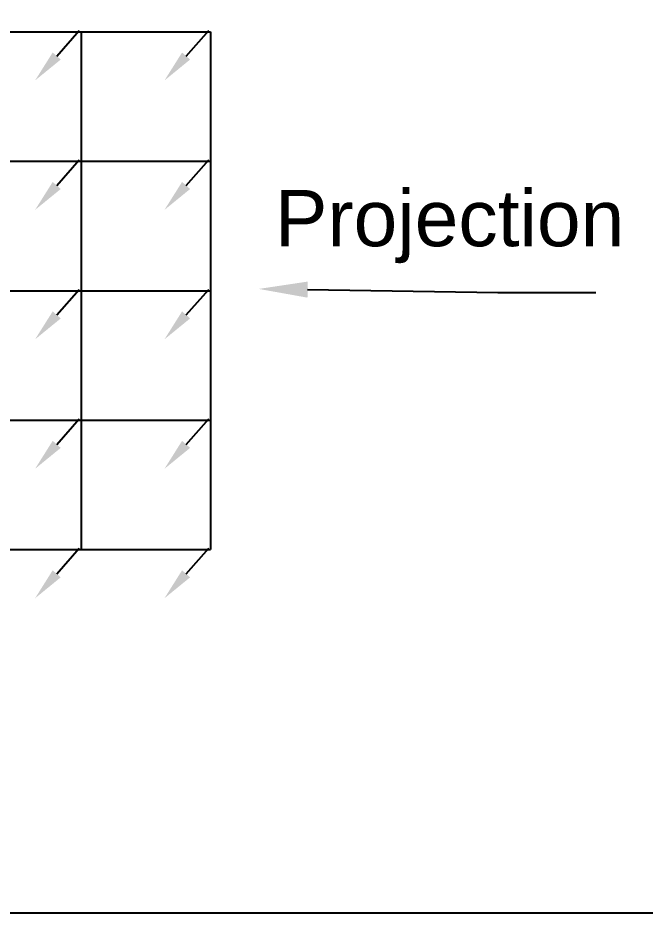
# Model space of a CAD drawing. Header units: inches. Extents: x -128 to 157, y -44 to 110.
# Drawn here: x 22.685 to 24.995, y 9.638 to 12.934 of the extents above; entities that cross this region are included whole.
import ezdxf
from ezdxf import colors
from ezdxf.entities.mleader import LeaderData, LeaderLine
from ezdxf.math import Vec2, Vec3

# ---------------------------------------------------------------- set-up
doc = ezdxf.new("R2010")
doc.units = ezdxf.units.IN
doc.header["$MEASUREMENT"] = 0
doc.styles.get("Standard").update_dxf_attribs({"font": 'arial.ttf'})

msp = doc.modelspace()

# ---------------------------------------------------------------- linework, layer by layer
at = {"ltscale": 0.1}
for p, q in [((21.48834, 12.88277), (23.39447, 12.88277)), ((22.91794, 12.88277), (22.91794, 10.97663)), ((23.39447, 12.88277), (23.39447, 10.97663)), ((21.48834, 12.40623), (23.39447, 12.40623)), ((21.48834, 11.9297), (23.39447, 11.9297)), ((21.48834, 11.45316), (23.39447, 11.45316)), ((21.48834, 10.97663), (23.39447, 10.97663))]:
    msp.add_line(p, q, dxfattribs=at)
msp.add_lwpolyline([(16.68434, 14.65092), (27.32018, 14.65092), (27.32018, 9.63848), (16.68434, 9.63848)], close=True, dxfattribs=at)

# ---------------------------------------------------------------- texts
at = {"insert": (23.63229, 12.30039), "char_height": 0.207083, "attachment_point": 1}
msp.add_mtext_dynamic_manual_height_columns('Projection', width=2.5942641, gutter_width=1, heights=[0], dxfattribs=at)

# ---------------------------------------------------------------- leaders
at = {"color": 1, "ltscale": 0.1}
ml = msp.add_multileader_mtext('Standard', dxfattribs=at)
ml.set_content('', color=1)
ml.set_leader_properties()
ml.build(insert=Vec2(0, 0))
ml.multileader.update_dxf_attribs({"dogleg_length": 0, "arrow_head_size": 0.12})
ctx = ml.context
ctx.base_point, ctx.char_height, ctx.arrow_head_size, ctx.landing_gap_size, ctx.plane_origin, ctx.plane_x_axis, ctx.plane_y_axis = Vec3(22.91138, 12.88772), 0.18, 0.12, 0.09, Vec3(22.74863, 12.70374), Vec3(-1, 0), Vec3(0, -1)
ctx.text_align_type = 2
notes = []
notes.append((ctx, [(0, (1, 1, 0), (22.91138, 12.88772), (-1, 0), 0, [(0, [(22.74863, 12.70374)], 0, [])])]))
ctx.mtext.insert, ctx.mtext.text_direction, ctx.mtext.rotation, ctx.mtext.alignment, ctx.mtext.flow_direction = Vec3(23.00138, 12.79772), Vec3(-1, 0), 3.1415927, 3, 5
ml = msp.add_multileader_mtext('Standard', dxfattribs=at)
ml.set_content('', color=1)
ml.set_leader_properties()
ml.build(insert=Vec2(0, 0))
ml.multileader.update_dxf_attribs({"dogleg_length": 0, "arrow_head_size": 0.12})
ctx = ml.context
ctx.base_point, ctx.char_height, ctx.arrow_head_size, ctx.landing_gap_size, ctx.plane_origin, ctx.plane_x_axis, ctx.plane_y_axis = Vec3(23.38791, 12.88772), 0.18, 0.12, 0.09, Vec3(23.22516, 12.70374), Vec3(-1, 0), Vec3(0, -1)
ctx.text_align_type = 2
notes.append((ctx, [(0, (1, 1, 0), (23.38791, 12.88772), (-1, 0), 0, [(0, [(23.22516, 12.70374)], 0, [])])]))
ctx.mtext.insert, ctx.mtext.text_direction, ctx.mtext.rotation, ctx.mtext.alignment, ctx.mtext.flow_direction = Vec3(23.47791, 12.79772), Vec3(-1, 0), 3.1415927, 3, 5
ml = msp.add_multileader_mtext('Standard', dxfattribs=at)
ml.set_content('', color=1)
ml.set_leader_properties()
ml.build(insert=Vec2(0, 0))
ml.multileader.update_dxf_attribs({"dogleg_length": 0, "arrow_head_size": 0.12})
ctx = ml.context
ctx.base_point, ctx.char_height, ctx.arrow_head_size, ctx.landing_gap_size, ctx.plane_origin, ctx.plane_x_axis, ctx.plane_y_axis = Vec3(22.91138, 12.41119), 0.18, 0.12, 0.09, Vec3(22.74863, 12.2272), Vec3(-1, 0), Vec3(0, -1)
ctx.text_align_type = 2
notes.append((ctx, [(0, (1, 1, 0), (22.91138, 12.41119), (-1, 0), 0, [(0, [(22.74863, 12.2272)], 0, [])])]))
ctx.mtext.insert, ctx.mtext.text_direction, ctx.mtext.rotation, ctx.mtext.alignment, ctx.mtext.flow_direction = Vec3(23.00138, 12.32119), Vec3(-1, 0), 3.1415927, 3, 5
ml = msp.add_multileader_mtext('Standard', dxfattribs=at)
ml.set_content('', color=1)
ml.set_leader_properties()
ml.build(insert=Vec2(0, 0))
ml.multileader.update_dxf_attribs({"dogleg_length": 0, "arrow_head_size": 0.12})
ctx = ml.context
ctx.base_point, ctx.char_height, ctx.arrow_head_size, ctx.landing_gap_size, ctx.plane_origin, ctx.plane_x_axis, ctx.plane_y_axis = Vec3(23.38791, 12.41119), 0.18, 0.12, 0.09, Vec3(23.22516, 12.2272), Vec3(-1, 0), Vec3(0, -1)
ctx.text_align_type = 2
notes.append((ctx, [(0, (1, 1, 0), (23.38791, 12.41119), (-1, 0), 0, [(0, [(23.22516, 12.2272)], 0, [])])]))
ctx.mtext.insert, ctx.mtext.text_direction, ctx.mtext.rotation, ctx.mtext.alignment, ctx.mtext.flow_direction = Vec3(23.47791, 12.32119), Vec3(-1, 0), 3.1415927, 3, 5
at = {"ltscale": 0.1}
ml = msp.add_multileader_mtext('Standard', dxfattribs=at)
ml.set_content('', color=256)
ml.set_leader_properties()
ml.build(insert=Vec2(0, 0))
ml.multileader.update_dxf_attribs({"dogleg_length": 0.36, "arrow_head_size": 0.18})
ctx = ml.context
ctx.base_point, ctx.char_height, ctx.arrow_head_size, ctx.landing_gap_size, ctx.plane_origin, ctx.plane_x_axis, ctx.plane_y_axis = Vec3(24.99331, 11.92365), 0.18, 0.18, 0.09, Vec3(23.57225, 11.93622), Vec3(-1, 0), Vec3(0, -1)
ctx.text_align_type = 2
notes.append((ctx, [(0, (1, 1, 0), (24.45331, 11.92365), (1, 0), 0.36, [(0, [(23.57225, 11.93622)], 0, [])])]))
ctx.mtext.insert, ctx.mtext.text_direction, ctx.mtext.rotation, ctx.mtext.alignment, ctx.mtext.flow_direction = Vec3(24.90331, 11.83365), Vec3(-1, 0), 3.1415927, 3, 5
at = {"color": 1, "ltscale": 0.1}
ml = msp.add_multileader_mtext('Standard', dxfattribs=at)
ml.set_content('', color=1)
ml.set_leader_properties()
ml.build(insert=Vec2(0, 0))
ml.multileader.update_dxf_attribs({"dogleg_length": 0, "arrow_head_size": 0.12})
ctx = ml.context
ctx.base_point, ctx.char_height, ctx.arrow_head_size, ctx.landing_gap_size, ctx.plane_origin, ctx.plane_x_axis, ctx.plane_y_axis = Vec3(22.91138, 11.93465), 0.18, 0.12, 0.09, Vec3(22.74863, 11.75067), Vec3(-1, 0), Vec3(0, -1)
ctx.text_align_type = 2
notes.append((ctx, [(0, (1, 1, 0), (22.91138, 11.93465), (-1, 0), 0, [(0, [(22.74863, 11.75067)], 0, [])])]))
ctx.mtext.insert, ctx.mtext.text_direction, ctx.mtext.rotation, ctx.mtext.alignment, ctx.mtext.flow_direction = Vec3(23.00138, 11.84465), Vec3(-1, 0), 3.1415927, 3, 5
ml = msp.add_multileader_mtext('Standard', dxfattribs=at)
ml.set_content('', color=1)
ml.set_leader_properties()
ml.build(insert=Vec2(0, 0))
ml.multileader.update_dxf_attribs({"dogleg_length": 0, "arrow_head_size": 0.12})
ctx = ml.context
ctx.base_point, ctx.char_height, ctx.arrow_head_size, ctx.landing_gap_size, ctx.plane_origin, ctx.plane_x_axis, ctx.plane_y_axis = Vec3(23.38791, 11.93465), 0.18, 0.12, 0.09, Vec3(23.22516, 11.75067), Vec3(-1, 0), Vec3(0, -1)
ctx.text_align_type = 2
notes.append((ctx, [(0, (1, 1, 0), (23.38791, 11.93465), (-1, 0), 0, [(0, [(23.22516, 11.75067)], 0, [])])]))
ctx.mtext.insert, ctx.mtext.text_direction, ctx.mtext.rotation, ctx.mtext.alignment, ctx.mtext.flow_direction = Vec3(23.47791, 11.84465), Vec3(-1, 0), 3.1415927, 3, 5
ml = msp.add_multileader_mtext('Standard', dxfattribs=at)
ml.set_content('', color=1)
ml.set_leader_properties()
ml.build(insert=Vec2(0, 0))
ml.multileader.update_dxf_attribs({"dogleg_length": 0, "arrow_head_size": 0.12})
ctx = ml.context
ctx.base_point, ctx.char_height, ctx.arrow_head_size, ctx.landing_gap_size, ctx.plane_origin, ctx.plane_x_axis, ctx.plane_y_axis = Vec3(22.91138, 11.45812), 0.18, 0.12, 0.09, Vec3(22.74863, 11.27413), Vec3(-1, 0), Vec3(0, -1)
ctx.text_align_type = 2
notes.append((ctx, [(0, (1, 1, 0), (22.91138, 11.45812), (-1, 0), 0, [(0, [(22.74863, 11.27413)], 0, [])])]))
ctx.mtext.insert, ctx.mtext.text_direction, ctx.mtext.rotation, ctx.mtext.alignment, ctx.mtext.flow_direction = Vec3(23.00138, 11.36812), Vec3(-1, 0), 3.1415927, 3, 5
ml = msp.add_multileader_mtext('Standard', dxfattribs=at)
ml.set_content('', color=1)
ml.set_leader_properties()
ml.build(insert=Vec2(0, 0))
ml.multileader.update_dxf_attribs({"dogleg_length": 0, "arrow_head_size": 0.12})
ctx = ml.context
ctx.base_point, ctx.char_height, ctx.arrow_head_size, ctx.landing_gap_size, ctx.plane_origin, ctx.plane_x_axis, ctx.plane_y_axis = Vec3(23.38791, 11.45812), 0.18, 0.12, 0.09, Vec3(23.22516, 11.27413), Vec3(-1, 0), Vec3(0, -1)
ctx.text_align_type = 2
notes.append((ctx, [(0, (1, 1, 0), (23.38791, 11.45812), (-1, 0), 0, [(0, [(23.22516, 11.27413)], 0, [])])]))
ctx.mtext.insert, ctx.mtext.text_direction, ctx.mtext.rotation, ctx.mtext.alignment, ctx.mtext.flow_direction = Vec3(23.47791, 11.36812), Vec3(-1, 0), 3.1415927, 3, 5
ml = msp.add_multileader_mtext('Standard', dxfattribs=at)
ml.set_content('', color=1)
ml.set_leader_properties()
ml.build(insert=Vec2(0, 0))
ml.multileader.update_dxf_attribs({"dogleg_length": 0, "arrow_head_size": 0.12})
ctx = ml.context
ctx.base_point, ctx.char_height, ctx.arrow_head_size, ctx.landing_gap_size, ctx.plane_origin, ctx.plane_x_axis, ctx.plane_y_axis = Vec3(22.91138, 10.98159), 0.18, 0.12, 0.09, Vec3(22.74863, 10.7976), Vec3(-1, 0), Vec3(0, -1)
ctx.text_align_type = 2
notes.append((ctx, [(0, (1, 1, 0), (22.91138, 10.98159), (-1, 0), 0, [(0, [(22.74863, 10.7976)], 0, [])])]))
ctx.mtext.insert, ctx.mtext.text_direction, ctx.mtext.rotation, ctx.mtext.alignment, ctx.mtext.flow_direction = Vec3(23.00138, 10.89159), Vec3(-1, 0), 3.1415927, 3, 5
ml = msp.add_multileader_mtext('Standard', dxfattribs=at)
ml.set_content('', color=1)
ml.set_leader_properties()
ml.build(insert=Vec2(0, 0))
ml.multileader.update_dxf_attribs({"dogleg_length": 0, "arrow_head_size": 0.12})
ctx = ml.context
ctx.base_point, ctx.char_height, ctx.arrow_head_size, ctx.landing_gap_size, ctx.plane_origin, ctx.plane_x_axis, ctx.plane_y_axis = Vec3(23.38791, 10.98159), 0.18, 0.12, 0.09, Vec3(23.22516, 10.7976), Vec3(-1, 0), Vec3(0, -1)
ctx.text_align_type = 2
notes.append((ctx, [(0, (1, 1, 0), (23.38791, 10.98159), (-1, 0), 0, [(0, [(23.22516, 10.7976)], 0, [])])]))
ctx.mtext.insert, ctx.mtext.text_direction, ctx.mtext.rotation, ctx.mtext.alignment, ctx.mtext.flow_direction = Vec3(23.47791, 10.89159), Vec3(-1, 0), 3.1415927, 3, 5
for ctx, leaders in notes:
    for number, flags, end, landing, length, lines in leaders:
        leader = LeaderData()
        leader.index, (leader.has_last_leader_line, leader.has_dogleg_vector, leader.attachment_direction) = number, flags
        leader.last_leader_point, leader.dogleg_vector, leader.dogleg_length = Vec3(end), Vec3(landing), length
        for number, points, colour, breaks in lines:
            line = LeaderLine()
            line.index, line.vertices, line.color, line.breaks = number, Vec3.list(points), colors.encode_raw_color(colour), breaks
            leader.lines.append(line)
        ctx.leaders.append(leader)

doc.saveas('drawing.dxf')
